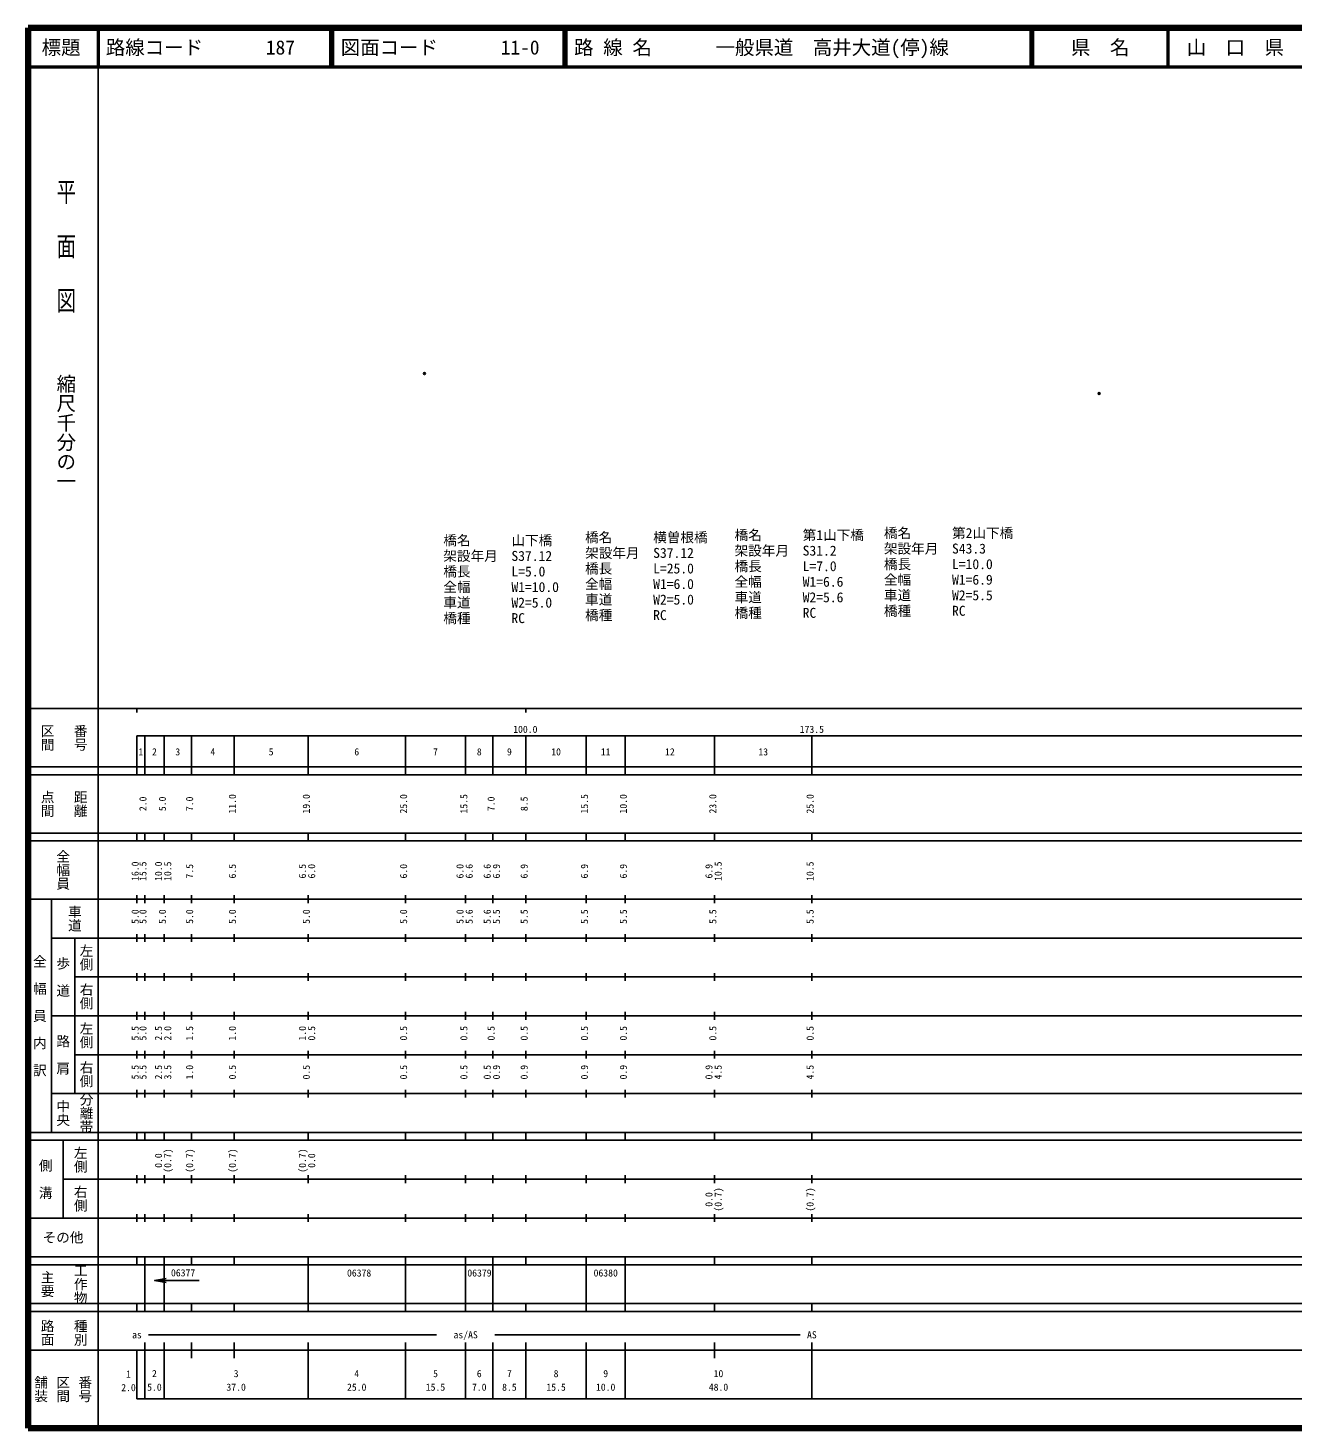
# Model space of a CAD drawing. Units: millimetres on the paper, with parts at other scales. Extents: x 40 to 680, y 20 to 380.
# Drawn here: x 40 to 365.2, y 20 to 380 of the extents above; entities that cross this region are included whole.
import ezdxf
from ezdxf.enums import TextEntityAlignment as Align

# ---------------------------------------------------------------- set-up
doc = ezdxf.new("R2010")
doc.units = ezdxf.units.MM
doc.header["$PDMODE"] = 32
doc.header["$PDSIZE"] = 0.5
for name, color, linetype in [('M-OTRS', 6, 'Continuous'), ('M-STR-HTXT', 7, 'Continuous'), ('M-TTL-TXT', 7, 'Continuous')]:
    doc.layers.add(name, color=color, linetype=linetype)
for name, color, linetype, lineweight in [('M-TTL', 2, 'Continuous', 140), ('M-TTL-BAND', 7, 'Continuous', 25), ('M-TTL-LINE', 7, 'Continuous', 50)]:
    doc.layers.add(name, color=color, linetype=linetype, lineweight=lineweight)
doc.styles.add('@ＭＳ ゴシック', font='')
doc.styles.add('ＭＳ ゴシック', font='')
doc.styles.get('@ＭＳ ゴシック').set_extended_font_data('@MS Gothic')
doc.styles.get('ＭＳ ゴシック').set_extended_font_data('MS Gothic')

# ---------------------------------------------------------------- blocks, each defined once
blk = doc.blocks.new('open_arrow')
at = {"color": 0, "linetype": 'Continuous', "lineweight": -2}
blk.add_lwpolyline([(7.5, 1.25), (0, 0), (7.5, -1.25)], dxfattribs=at)

msp = doc.modelspace()

# ---------------------------------------------------------------- linework, layer by layer
at = {"layer": 'M-OTRS'}
for p in [(141.916, 291.123), (315.328, 286.008)]:
    msp.add_point(p, dxfattribs=at)
at = {"layer": 'M-TTL'}
for p, q in [((40, 380), (40, 20)), ((680, 380), (40, 380)), ((40, 20), (680, 20))]:
    msp.add_line(p, q, dxfattribs=at)
at = {"layer": 'M-TTL-BAND'}
for p, q in [((58, 370), (58, 20)), ((40, 205), (579, 205)), ((68, 205), (68, 204)), ((168, 205), (168, 204)), ((68, 198), (579, 198)), ((68, 198), (68, 188)), ((70, 188), (70, 198)), ((75, 188), (75, 198)), ((82, 188), (82, 198)), ((93, 188), (93, 198)), ((112, 188), (112, 198)), ((137, 188), (137, 198)), ((152.5, 188), (152.5, 198)), ((159.5, 188), (159.5, 198)), ((168, 188), (168, 198)), ((183.5, 188), (183.5, 198)), ((193.5, 188), (193.5, 198)), ((216.5, 188), (216.5, 198)), ((241.5, 188), (241.5, 198)), ((40, 190), (579, 190)), ((40, 188), (579, 188)), ((40, 173), (579, 173)), ((68, 171), (68, 173)), ((70, 171), (70, 173)), ((75, 171), (75, 173)), ((82, 171), (82, 173)), ((93, 171), (93, 173)), ((112, 171), (112, 173)), ((137, 171), (137, 173)), ((152.5, 171), (152.5, 173)), ((159.5, 171), (159.5, 173)), ((168, 171), (168, 173)), ((183.5, 171), (183.5, 173)), ((193.5, 171), (193.5, 173)), ((216.5, 171), (216.5, 173)), ((241.5, 171), (241.5, 173)), ((40, 171), (579, 171)), ((40, 156), (579, 156)), ((46, 96), (46, 156)), ((68, 155), (68, 157)), ((70, 155), (70, 157)), ((75, 155), (75, 157)), ((82, 155), (82, 157)), ((93, 155), (93, 157)), ((112, 155), (112, 157)), ((137, 155), (137, 157)), ((152.5, 155), (152.5, 157)), ((159.5, 155), (159.5, 157)), ((168, 155), (168, 157)), ((183.5, 155), (183.5, 157)), ((193.5, 155), (193.5, 157)), ((216.5, 155), (216.5, 157)), ((241.5, 155), (241.5, 157)), ((46, 146), (579, 146)), ((52, 146), (52, 106)), ((68, 145), (68, 147)), ((70, 145), (70, 147)), ((75, 145), (75, 147)), ((82, 145), (82, 147)), ((93, 145), (93, 147)), ((112, 145), (112, 147)), ((137, 145), (137, 147)), ((152.5, 145), (152.5, 147)), ((159.5, 145), (159.5, 147)), ((168, 145), (168, 147)), ((183.5, 145), (183.5, 147)), ((193.5, 145), (193.5, 147)), ((216.5, 145), (216.5, 147)), ((241.5, 145), (241.5, 147)), ((68, 135), (68, 137)), ((70, 135), (70, 137)), ((75, 135), (75, 137)), ((82, 135), (82, 137)), ((93, 135), (93, 137)), ((112, 135), (112, 137)), ((137, 135), (137, 137)), ((152.5, 135), (152.5, 137)), ((159.5, 135), (159.5, 137)), ((168, 135), (168, 137)), ((183.5, 135), (183.5, 137)), ((193.5, 135), (193.5, 137)), ((216.5, 135), (216.5, 137)), ((241.5, 135), (241.5, 137)), ((52, 136), (579, 136)), ((46, 126), (579, 126)), ((68, 125), (68, 127)), ((70, 125), (70, 127)), ((75, 125), (75, 127)), ((82, 125), (82, 127)), ((93, 125), (93, 127)), ((112, 125), (112, 127)), ((137, 125), (137, 127)), ((152.5, 125), (152.5, 127)), ((159.5, 125), (159.5, 127)), ((168, 125), (168, 127)), ((183.5, 125), (183.5, 127)), ((193.5, 125), (193.5, 127)), ((216.5, 125), (216.5, 127)), ((241.5, 125), (241.5, 127)), ((52, 116), (579, 116)), ((68, 115), (68, 117)), ((70, 115), (70, 117)), ((75, 115), (75, 117)), ((82, 115), (82, 117)), ((93, 115), (93, 117)), ((112, 115), (112, 117)), ((137, 115), (137, 117)), ((152.5, 115), (152.5, 117)), ((159.5, 115), (159.5, 117)), ((168, 115), (168, 117)), ((183.5, 115), (183.5, 117)), ((193.5, 115), (193.5, 117)), ((216.5, 115), (216.5, 117)), ((241.5, 115), (241.5, 117)), ((46, 106), (579, 106)), ((68, 105), (68, 107)), ((70, 105), (70, 107)), ((75, 105), (75, 107)), ((82, 105), (82, 107)), ((93, 105), (93, 107)), ((112, 105), (112, 107)), ((137, 105), (137, 107)), ((152.5, 105), (152.5, 107)), ((159.5, 105), (159.5, 107)), ((168, 105), (168, 107)), ((183.5, 105), (183.5, 107)), ((193.5, 105), (193.5, 107)), ((216.5, 105), (216.5, 107)), ((241.5, 105), (241.5, 107)), ((40, 96), (579, 96)), ((40, 94), (579, 94)), ((49, 94), (49, 74)), ((68, 94), (68, 96)), ((70, 94), (70, 96)), ((75, 94), (75, 96)), ((82, 94), (82, 96)), ((93, 94), (93, 96)), ((112, 94), (112, 96)), ((137, 94), (137, 96)), ((152.5, 94), (152.5, 96)), ((159.5, 94), (159.5, 96)), ((168, 94), (168, 96)), ((183.5, 94), (183.5, 96)), ((193.5, 94), (193.5, 96)), ((216.5, 94), (216.5, 96)), ((241.5, 94), (241.5, 96)), ((49, 84), (579, 84)), ((68, 83), (68, 85)), ((70, 83), (70, 85)), ((75, 83), (75, 85)), ((82, 83), (82, 85)), ((93, 83), (93, 85)), ((112, 83), (112, 85)), ((137, 83), (137, 85)), ((152.5, 83), (152.5, 85)), ((159.5, 83), (159.5, 85)), ((168, 83), (168, 85)), ((183.5, 83), (183.5, 85)), ((193.5, 83), (193.5, 85)), ((216.5, 83), (216.5, 85)), ((241.5, 83), (241.5, 85)), ((40, 74), (579, 74)), ((68, 73), (68, 75)), ((70, 73), (70, 75)), ((75, 73), (75, 75)), ((82, 73), (82, 75)), ((93, 73), (93, 75)), ((112, 73), (112, 75)), ((137, 73), (137, 75)), ((152.5, 73), (152.5, 75)), ((159.5, 73), (159.5, 75)), ((168, 73), (168, 75)), ((183.5, 73), (183.5, 75)), ((193.5, 73), (193.5, 75)), ((216.5, 73), (216.5, 75)), ((241.5, 73), (241.5, 75)), ((40, 64), (579, 64)), ((40, 62), (579, 62)), ((68, 62), (68, 64)), ((70, 62), (70, 64)), ((70, 52), (70, 62)), ((75, 62), (75, 64)), ((75, 52), (75, 62)), ((82, 62), (82, 64)), ((93, 62), (93, 64)), ((112, 62), (112, 64)), ((112, 52), (112, 62)), ((137, 62), (137, 64)), ((137, 52), (137, 62)), ((152.5, 62), (152.5, 64)), ((152.5, 52), (152.5, 62)), ((159.5, 62), (159.5, 64)), ((159.5, 52), (159.5, 62)), ((168, 62), (168, 64)), ((183.5, 62), (183.5, 64)), ((183.5, 52), (183.5, 62)), ((193.5, 62), (193.5, 64)), ((193.5, 52), (193.5, 62)), ((216.5, 62), (216.5, 64)), ((241.5, 62), (241.5, 64)), ((72.546, 57.94), (84.003, 57.94)), ((40, 52), (579, 52)), ((68, 50), (68, 52)), ((70, 50), (70, 52)), ((75, 50), (75, 52)), ((82, 50), (82, 52)), ((93, 50), (93, 52)), ((112, 50), (112, 52)), ((137, 50), (137, 52)), ((152.5, 50), (152.5, 52)), ((159.5, 50), (159.5, 52)), ((168, 50), (168, 52)), ((183.5, 50), (183.5, 52)), ((193.5, 50), (193.5, 52)), ((216.5, 50), (216.5, 52)), ((241.5, 50), (241.5, 52)), ((40, 50), (579, 50)), ((71, 44), (145, 44)), ((160, 44), (238.5, 44)), ((40, 40), (579, 40)), ((68, 40), (68, 27.5)), ((70, 27.5), (70, 42)), ((75, 27.5), (75, 42)), ((82, 38), (82, 42)), ((93, 38), (93, 42)), ((112, 27.5), (112, 42)), ((137, 27.5), (137, 42)), ((152.5, 27.5), (152.5, 42)), ((159.5, 27.5), (159.5, 42)), ((168, 27.5), (168, 42)), ((183.5, 27.5), (183.5, 42)), ((193.5, 27.5), (193.5, 42)), ((216.5, 38), (216.5, 42)), ((241.5, 27.5), (241.5, 42)), ((68, 27.5), (579, 27.5))]:
    msp.add_line(p, q, dxfattribs=at)
at = {"layer": 'M-TTL-LINE'}
for p, q in [((58, 380), (58, 370)), ((117.75, 380), (117.75, 370)), ((118.25, 380), (118.25, 370)), ((177.75, 380), (177.75, 370)), ((178.25, 380), (178.25, 370)), ((297.75, 380), (297.75, 370)), ((298.25, 380), (298.25, 370)), ((333, 380), (333, 370)), ((40, 370), (680, 370))]:
    msp.add_line(p, q, dxfattribs=at)

# ---------------------------------------------------------------- block references
at = {"layer": 'M-TTL-BAND', "xscale": 0.4, "yscale": 0.4}
msp.add_blockref('open_arrow', (72.546, 57.94), dxfattribs=at)

# ---------------------------------------------------------------- texts
at = {"layer": 'M-STR-HTXT', "style": 'ＭＳ ゴシック'}
for s, p in [('橋名\u3000\u3000\u3000山下橋', (146.765, 249.534)), ('橋名\u3000\u3000\u3000横曽根橋', (183.206, 250.308)), ('橋名\u3000\u3000\u3000第1山下橋', (221.637, 250.895)), ('橋名\u3000\u3000\u3000第2山下橋', (260.029, 251.421)), ('架設年月\u3000S37.12', (146.765, 245.534)), ('架設年月\u3000S37.12', (183.206, 246.308)), ('架設年月\u3000S31.2', (221.637, 246.895)), ('架設年月\u3000S43.3', (260.029, 247.421)), ('橋長\u3000\u3000\u3000L=5.0', (146.765, 241.534)), ('橋長\u3000\u3000\u3000L=25.0', (183.206, 242.308)), ('橋長\u3000\u3000\u3000L=7.0', (221.637, 242.895)), ('橋長\u3000\u3000\u3000L=10.0', (260.029, 243.421)), ('全幅\u3000\u3000\u3000W1=10.0', (146.765, 237.534)), ('全幅\u3000\u3000\u3000W1=6.0', (183.206, 238.308)), ('全幅\u3000\u3000\u3000W1=6.6', (221.637, 238.895)), ('全幅\u3000\u3000\u3000W1=6.9', (260.029, 239.421)), ('車道\u3000\u3000\u3000W2=5.0', (183.206, 234.308)), ('車道\u3000\u3000\u3000W2=5.6', (221.637, 234.895)), ('車道\u3000\u3000\u3000W2=5.5', (260.029, 235.421)), ('車道\u3000\u3000\u3000W2=5.0', (146.765, 233.534)), ('橋種\u3000\u3000\u3000RC', (183.206, 230.308)), ('橋種\u3000\u3000\u3000RC', (221.637, 230.895)), ('橋種\u3000\u3000\u3000RC', (260.029, 231.421)), ('橋種\u3000\u3000\u3000RC', (146.765, 229.534))]:
    msp.add_text(s, height=2.566, dxfattribs=at).set_placement(p, align=Align.TOP_LEFT)
at = {"layer": 'M-TTL-BAND', "style": '@ＭＳ ゴシック', "width": 1.4}
msp.add_text('平  面  図', height=3.666, rotation=270, dxfattribs=at).set_placement((49.777, 306.475), align=Align.MIDDLE_RIGHT)
at = {"layer": 'M-TTL-BAND', "style": '@ＭＳ ゴシック'}
msp.add_text('縮尺千分の一', height=3.666, rotation=270, dxfattribs=at).set_placement((49.777, 261.03), align=Align.MIDDLE_RIGHT)
for s, p in [('区間', (45, 197.5)), ('番号', (53.5, 197.5)), ('点間', (45, 180.5)), ('距離', (53.5, 180.5)), ('全幅員', (49, 163.5)), ('車道', (52, 151)), ('左側', (55, 141)), ('全\u3000幅\u3000員\u3000内\u3000訳', (43, 126)), ('歩\u3000道', (49, 136)), ('右側', (55, 131)), ('左側', (55, 121)), ('路\u3000肩', (49, 116)), ('右側', (55, 111)), ('分離帯', (55, 101)), ('中央', (49, 101)), ('左側', (53.5, 89)), ('側\u3000溝', (44.5, 84)), ('右側', (53.5, 79)), ('工作物', (53.5, 57)), ('主要', (45, 57)), ('路面', (45, 44.5)), ('種別', (53.5, 44.5)), ('舗装', (43.333, 30)), ('区間', (49, 30)), ('番号', (54.667, 30))]:
    msp.add_text(s, height=2.566, rotation=270, dxfattribs=at).set_placement(p, align=Align.MIDDLE_CENTER)
at = {"layer": 'M-TTL-BAND', "style": 'ＭＳ ゴシック'}
for s, p in [('100.0', (167.844, 198.195)), ('173.5', (241.5, 198.195)), ('1', (69, 192.405)), ('2', (72.5, 192.405)), ('3', (78.5, 192.405)), ('4', (87.5, 192.405)), ('5', (102.5, 192.405)), ('6', (124.5, 192.405)), ('7', (144.75, 192.405)), ('8', (156, 192.405)), ('9', (163.75, 192.405)), ('10', (175.75, 192.405)), ('11', (188.5, 192.405)), ('12', (205, 192.405)), ('13', (229, 192.405)), ('as', (68, 42.5)), ('as/AS', (152.5, 42.5)), ('AS', (241.5, 42.5)), ('1', (65.829, 32.41)), ('2', (72.5, 32.523)), ('3', (93.5, 32.523)), ('4', (124.5, 32.523)), ('5', (144.75, 32.523)), ('6', (156, 32.523)), ('7', (163.75, 32.523)), ('8', (175.75, 32.523)), ('9', (188.5, 32.523)), ('10', (217.5, 32.523)), ('2.0', (65.829, 28.92)), ('5.0', (72.5, 29.033)), ('37.0', (93.5, 29.033)), ('25.0', (124.5, 29.033)), ('15.5', (144.75, 29.033)), ('7.0', (156, 29.033)), ('8.5', (163.75, 29.033)), ('15.5', (175.75, 29.033)), ('10.0', (188.5, 29.033)), ('48.0', (217.5, 29.033))]:
    msp.add_text(s, height=1.833, dxfattribs=at).set_placement(p, align=Align.BOTTOM_CENTER)
for s, p in [('2.0', (71, 180.5)), ('5.0', (76, 180.5)), ('7.0', (83, 180.5)), ('11.0', (94, 180.5)), ('19.0', (113, 180.5)), ('25.0', (138, 180.5)), ('15.5', (153.5, 180.5)), ('7.0', (160.5, 180.5)), ('8.5', (169, 180.5)), ('15.5', (184.5, 180.5)), ('10.0', (194.5, 180.5)), ('23.0', (217.5, 180.5)), ('25.0', (242.5, 180.5)), ('16.0', (69, 163.174)), ('15.5', (71, 163.174)), ('10.0', (75, 163.174)), ('10.5', (77.37, 163.174)), ('7.5', (83, 163.174)), ('6.5', (94, 163.174)), ('6.5', (112, 163.174)), ('6.0', (114.37, 163.174)), ('6.0', (138, 163.174)), ('6.0', (152.5, 163.174)), ('6.6', (154.87, 163.174)), ('6.6', (159.5, 163.174)), ('6.9', (161.87, 163.174)), ('6.9', (169, 163.174)), ('6.9', (184.5, 163.174)), ('6.9', (194.5, 163.174)), ('6.9', (216.5, 163.174)), ('10.5', (218.87, 163.174)), ('10.5', (242.5, 163.174)), ('5.0', (69, 151.5)), ('5.0', (71, 151.5)), ('5.0', (76, 151.5)), ('5.0', (83, 151.5)), ('5.0', (94, 151.5)), ('5.0', (113, 151.5)), ('5.0', (138, 151.5)), ('5.0', (152.5, 151.5)), ('5.6', (154.87, 151.5)), ('5.6', (159.5, 151.5)), ('5.5', (161.87, 151.5)), ('5.5', (169, 151.5)), ('5.5', (184.5, 151.5)), ('5.5', (194.5, 151.5)), ('5.5', (217.5, 151.5)), ('5.5', (242.5, 151.5)), ('5.5', (69, 121.5)), ('5.0', (71, 121.5)), ('2.5', (75, 121.5)), ('2.0', (77.37, 121.5)), ('1.5', (83, 121.5)), ('1.0', (94, 121.5)), ('1.0', (112, 121.5)), ('0.5', (114.37, 121.5)), ('0.5', (138, 121.5)), ('0.5', (153.5, 121.5)), ('0.5', (160.5, 121.5)), ('0.5', (169, 121.5)), ('0.5', (184.5, 121.5)), ('0.5', (194.5, 121.5)), ('0.5', (217.5, 121.5)), ('0.5', (242.5, 121.5)), ('5.5', (69, 111.5)), ('5.5', (71, 111.5)), ('2.5', (75, 111.5)), ('3.5', (77.37, 111.5)), ('1.0', (83, 111.5)), ('0.5', (94, 111.5)), ('0.5', (113, 111.5)), ('0.5', (138, 111.5)), ('0.5', (153.5, 111.5)), ('0.5', (159.5, 111.5)), ('0.9', (161.87, 111.5)), ('0.9', (169, 111.5)), ('0.9', (184.5, 111.5)), ('0.9', (194.5, 111.5)), ('0.9', (216.5, 111.5)), ('4.5', (218.87, 111.5)), ('4.5', (242.5, 111.5)), ('0.0', (75, 88.764)), ('(0.7)', (77.37, 88.764)), ('(0.7)', (83, 88.764)), ('(0.7)', (94, 88.764)), ('(0.7)', (112, 88.764)), ('0.0', (114.37, 88.764)), ('0.0', (216.5, 78.764)), ('(0.7)', (218.87, 78.764)), ('(0.7)', (242.5, 78.764))]:
    msp.add_text(s, height=1.833, rotation=90, dxfattribs=at).set_placement(p, align=Align.BOTTOM_CENTER)
msp.add_text('その他', height=2.566, dxfattribs=at).set_placement((49, 69), align=Align.MIDDLE_CENTER)
for s, p in [('06377', (76.753, 58.44)), ('06378', (122, 58.405)), ('06379', (152.934, 58.405)), ('06380', (185.394, 58.405))]:
    msp.add_text(s, height=1.833, dxfattribs=at).set_placement(p, align=Align.BOTTOM_LEFT)
at = {"layer": 'M-TTL-TXT', "style": 'ＭＳ ゴシック'}
for s, p in [('標題', (48.5, 375)), ('県\u3000名', (315.625, 375)), ('山\u3000口\u3000県', (350.375, 375))]:
    msp.add_text(s, height=3.666, dxfattribs=at).set_placement(p, align=Align.MIDDLE_CENTER)
for s, p in [('路線コード', (60, 375)), ('187', (101.142, 375)), ('図面コード', (120.38, 375)), ('11-0', (161.521, 375)), ('路 線 名', (180.38, 375)), ('一般県道\u3000高井大道(停)線', (216.734, 375))]:
    msp.add_text(s, height=3.666, dxfattribs=at).set_placement(p, align=Align.MIDDLE_LEFT)

doc.saveas('drawing.dxf')
